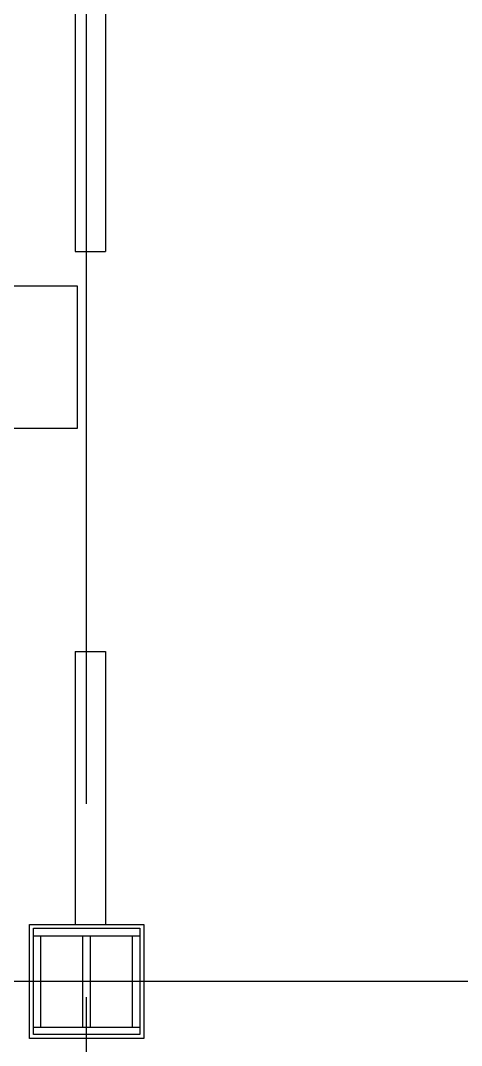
# Model space of a CAD drawing. Header units: millimetres. Extents: x 2148 to 2681, y 758 to 986.
# Drawn here: x 2330.732 to 2332.181, y 950.759 to 954.129 of the extents above; entities that cross this region are included whole.
import ezdxf

# ---------------------------------------------------------------- set-up
doc = ezdxf.new("R2010")
doc.units = ezdxf.units.MM
doc.linetypes.add('CENTER2', pattern=[28.575, 19.05, -3.175, 3.175, -3.175])
for name, color, linetype in [('cladding', 2, 'Continuous'), ('COL-IN', 2, 'Continuous'), ('ELAYOUT', 4, 'Continuous'), ('S_GRID LINES', 252, 'Continuous')]:
    doc.layers.add(name, color=color, linetype=linetype)

msp = doc.modelspace()

# ---------------------------------------------------------------- linework, layer by layer
at = {"ltscale": 0.5}
msp.add_lwpolyline([(2329.9256986, 953.2570474), (2330.9180734, 953.2570474), (2330.9180734, 952.7873123), (2329.9256986, 952.7873123)], close=True, dxfattribs=at)
at = {"layer": 'cladding', "elevation": 0}
msp.add_lwpolyline([(2330.7614709, 951.156811), (2331.1364709, 951.156811), (2331.1364709, 950.781811), (2330.7614709, 950.781811)], close=True, dxfattribs=at)
at = {"layer": 'COL-IN'}
for p, q in [((2330.7739709, 951.144311), (2331.1239709, 951.144311)), ((2330.7739709, 950.794311), (2330.7739709, 951.144311)), ((2331.1239709, 951.144311), (2331.1239709, 950.794311)), ((2330.7739709, 951.119311), (2331.1239709, 951.119311)), ((2330.7989709, 950.819311), (2330.7989709, 951.119311)), ((2330.9364709, 950.819311), (2330.9364709, 951.119311)), ((2330.9614709, 950.819311), (2330.9614709, 951.119311)), ((2331.0989709, 951.119311), (2331.0989709, 950.819311)), ((2330.7739709, 950.819311), (2331.1239709, 950.819311)), ((2331.1239709, 950.794311), (2330.7739709, 950.794311))]:
    msp.add_line(p, q, dxfattribs=at)
at = {"layer": 'ELAYOUT', "ltscale": 10}
for p, q in [((2330.9110109, 955.031811, 0), (2330.9110109, 953.3692617, 0)), ((2331.0110134, 955.031811, 0), (2331.0110134, 953.3692617, 0)), ((2330.9110109, 953.3692617, 0), (2331.0110134, 953.3692617, 0)), ((2330.9110109, 952.0545812, 0), (2330.9110109, 951.156811, 0)), ((2330.9110109, 952.0545812, 0), (2331.0110134, 952.0545812, 0)), ((2331.0110134, 952.0545812, 0), (2331.0110134, 951.156811, 0))]:
    msp.add_line(p, q, dxfattribs=at)
at = {"layer": 'S_GRID LINES', "linetype": 'CENTER2', "ltscale": 0.2}
for p, q in [((2330.9489709, 922.9776771, 0), (2330.9489709, 977.7411715, 0)), ((2355.5030932, 950.969311, 0), (2290.9518229, 950.969311))]:
    msp.add_line(p, q, dxfattribs=at)

doc.saveas('drawing.dxf')
